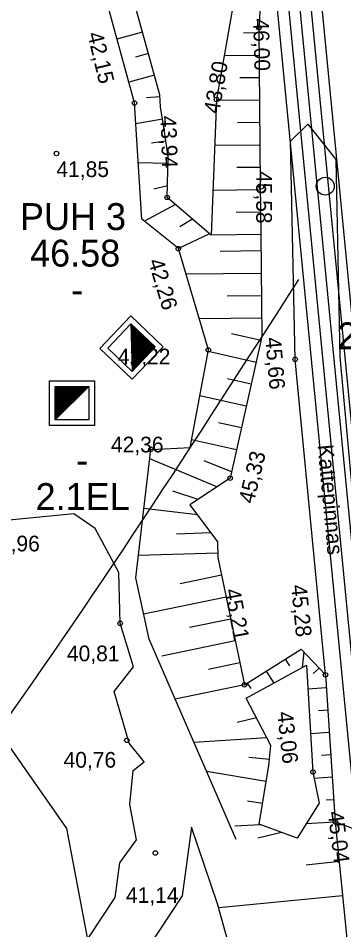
# Model space of a CAD drawing. Extents: x 567997 to 569496, y 6458076 to 6458620.
# Drawn here: x 568393.4 to 568422.4, y 6458452.1 to 6458533.5 of the extents above; entities that cross this region are included whole.
import ezdxf

# ---------------------------------------------------------------- set-up
doc = ezdxf.new("R2010")
doc.units = 0
for name, color, linetype in [('AKTIIVNE_MAEERALDIS', 7, 'Continuous'), ('Default', 7, 'Continuous'), ('GEOLPUNKT', 7, 'Continuous'), ('HALJASTUS', 7, 'Continuous'), ('illumineerimisjooned', 7, 'Continuous'), ('kataster', 7, 'Continuous'), ('KORGUS-EH2000', 7, 'Continuous'), ('Lamami horisontaal_EH2000', 7, 'Continuous'), ('Plokid', 7, 'Continuous'), ('RELJEEF', 7, 'Continuous'), ('VEEKOGU', 7, 'Continuous')]:
    doc.layers.add(name, color=color, linetype=linetype)

# ---------------------------------------------------------------- blocks, each defined once
blk = doc.blocks.new('METS')
at = {"layer": 'Default'}
blk.add_circle((0, 0), 0.8, dxfattribs=at)

msp = doc.modelspace()

# ---------------------------------------------------------------- linework, layer by layer
at = {"layer": 'AKTIIVNE_MAEERALDIS'}
msp.add_lwpolyline([(568030.98, 6458118.21), (568073.84, 6458200.33), (568113.76, 6458290.41), (568089.21, 6458401.16), (568324.66, 6458563.46), (568414.8, 6458572.66), (568455.48, 6458152.68), (568129.75, 6458125.91), (568030.98, 6458118.21)], dxfattribs=at)
at = {"layer": 'GEOLPUNKT'}
for p, q in [((568403.469, 6458506.18), (568403.572, 6458501.939)), ((568403.491, 6458506.159), (568403.593, 6458501.961)), ((568403.542, 6458506.111), (568403.642, 6458502.012)), ((568403.593, 6458506.062), (568403.69, 6458502.063)), ((568403.644, 6458506.013), (568403.739, 6458502.115)), ((568403.696, 6458505.964), (568403.788, 6458502.166)), ((568403.747, 6458505.915), (568403.837, 6458502.217)), ((568403.798, 6458505.867), (568403.885, 6458502.268)), ((568403.849, 6458505.818), (568403.934, 6458502.319)), ((568403.9, 6458505.769), (568403.983, 6458502.371)), ((568403.952, 6458505.72), (568404.032, 6458502.422)), ((568404.003, 6458505.672), (568404.081, 6458502.473)), ((568404.054, 6458505.623), (568404.129, 6458502.524)), ((568404.105, 6458505.574), (568404.178, 6458502.575)), ((568404.156, 6458505.525), (568404.227, 6458502.627)), ((568404.208, 6458505.476), (568404.276, 6458502.678)), ((568404.259, 6458505.428), (568404.324, 6458502.729)), ((568404.31, 6458505.379), (568404.373, 6458502.78)), ((568404.361, 6458505.33), (568404.422, 6458502.831)), ((568404.412, 6458505.281), (568404.471, 6458502.883)), ((568404.464, 6458505.233), (568404.519, 6458502.934)), ((568404.515, 6458505.184), (568404.568, 6458502.985)), ((568404.566, 6458505.135), (568404.617, 6458503.036)), ((568404.617, 6458505.086), (568404.666, 6458503.087)), ((568404.668, 6458505.038), (568404.715, 6458503.139)), ((568404.72, 6458504.989), (568404.763, 6458503.19)), ((568404.771, 6458504.94), (568404.812, 6458503.241)), ((568404.822, 6458504.891), (568404.861, 6458503.292)), ((568404.873, 6458504.842), (568404.91, 6458503.343)), ((568404.924, 6458504.794), (568404.958, 6458503.395)), ((568404.976, 6458504.745), (568405.007, 6458503.446)), ((568405.027, 6458504.696), (568405.056, 6458503.497)), ((568405.078, 6458504.647), (568405.105, 6458503.548)), ((568405.129, 6458504.599), (568405.153, 6458503.599)), ((568405.18, 6458504.55), (568405.202, 6458503.651)), ((568405.232, 6458504.501), (568405.251, 6458503.702)), ((568405.283, 6458504.452), (568405.3, 6458503.753)), ((568405.334, 6458504.404), (568405.349, 6458503.804)), ((568405.385, 6458504.355), (568405.397, 6458503.855)), ((568405.436, 6458504.306), (568405.446, 6458503.907)), ((568405.488, 6458504.257), (568405.495, 6458503.958)), ((568405.539, 6458504.208), (568405.544, 6458504.009)), ((568405.59, 6458504.16), (568405.592, 6458504.06)), ((568396.71, 6458497.6), (568399.71, 6458500.6)), ((568396.71, 6458497.631), (568399.68, 6458500.6)), ((568396.71, 6458497.702), (568399.609, 6458500.6)), ((568396.71, 6458497.772), (568399.538, 6458500.6)), ((568396.71, 6458497.843), (568399.468, 6458500.6)), ((568396.71, 6458497.914), (568399.397, 6458500.6)), ((568396.71, 6458497.984), (568399.326, 6458500.6)), ((568396.71, 6458498.055), (568399.255, 6458500.6)), ((568396.71, 6458498.126), (568399.185, 6458500.6)), ((568396.71, 6458498.197), (568399.114, 6458500.6)), ((568396.71, 6458498.267), (568399.043, 6458500.6)), ((568396.71, 6458498.338), (568398.973, 6458500.6)), ((568396.71, 6458498.409), (568398.902, 6458500.6)), ((568396.71, 6458498.479), (568398.831, 6458500.6)), ((568396.71, 6458498.55), (568398.76, 6458500.6)), ((568396.71, 6458498.621), (568398.69, 6458500.6)), ((568396.71, 6458498.692), (568398.619, 6458500.6)), ((568396.71, 6458498.762), (568398.548, 6458500.6)), ((568396.71, 6458498.833), (568398.478, 6458500.6)), ((568396.71, 6458498.904), (568398.407, 6458500.6)), ((568396.71, 6458498.974), (568398.336, 6458500.6)), ((568396.71, 6458499.045), (568398.265, 6458500.6)), ((568396.71, 6458499.116), (568398.195, 6458500.6)), ((568396.71, 6458499.187), (568398.124, 6458500.6)), ((568396.71, 6458499.257), (568398.053, 6458500.6)), ((568396.71, 6458499.328), (568397.983, 6458500.6)), ((568396.71, 6458499.399), (568397.912, 6458500.6)), ((568396.71, 6458499.469), (568397.841, 6458500.6)), ((568396.71, 6458499.54), (568397.77, 6458500.6)), ((568396.71, 6458499.611), (568397.7, 6458500.6)), ((568396.71, 6458499.682), (568397.629, 6458500.6)), ((568396.71, 6458499.752), (568397.558, 6458500.6)), ((568396.71, 6458499.823), (568397.488, 6458500.6)), ((568396.71, 6458499.894), (568397.417, 6458500.6)), ((568396.71, 6458499.964), (568397.346, 6458500.6)), ((568396.71, 6458500.035), (568397.276, 6458500.6)), ((568396.71, 6458500.106), (568397.205, 6458500.6)), ((568396.71, 6458500.177), (568397.134, 6458500.6)), ((568396.71, 6458500.247), (568397.063, 6458500.6)), ((568396.71, 6458500.318), (568396.993, 6458500.6)), ((568396.71, 6458500.389), (568396.922, 6458500.6)), ((568396.71, 6458500.459), (568396.851, 6458500.6)), ((568396.71, 6458500.53), (568396.781, 6458500.6))]:
    msp.add_line(p, q, dxfattribs=at)
for points in [[(568406.348, 6458504.128), (568403.589, 6458501.232), (568400.693, 6458503.991), (568403.452, 6458506.887)], [(568405.641, 6458504.111), (568403.572, 6458501.939), (568401.4, 6458504.008), (568403.469, 6458506.18)], [(568396.21, 6458501.1), (568400.21, 6458501.1), (568400.21, 6458497.1), (568396.21, 6458497.1)], [(568396.71, 6458500.6), (568399.71, 6458500.6), (568399.71, 6458497.6), (568396.71, 6458497.6)]]:
    msp.add_lwpolyline(points, close=True, dxfattribs=at)
at = {"layer": 'illumineerimisjooned'}
for points in [[(568029.258, 6458117.073), (568072.939, 6458200.764), (568112.713, 6458290.515), (568088.088, 6458401.601), (568324.303, 6458564.429), (568415.698, 6458573.757), (568456.573, 6458151.766), (568129.83, 6458124.913)], [(568032.702, 6458119.347), (568074.741, 6458199.896), (568114.807, 6458290.305), (568090.332, 6458400.719), (568325.017, 6458562.491), (568413.902, 6458571.563), (568454.387, 6458153.594), (568129.67, 6458126.907)]]:
    msp.add_lwpolyline(points, close=True, dxfattribs=at)
at = {"layer": 'kataster'}
msp.add_lwpolyline([(568027.539, 6458115.931), (568129.912, 6458123.915), (568457.671, 6458150.854), (568416.597, 6458574.853), (568323.943, 6458565.399), (568086.965, 6458402.039), (568111.669, 6458290.619), (568072.04, 6458201.194)], close=True, dxfattribs=at)
at = {"layer": 'KORGUS-EH2000'}
for centre in [(568414.87, 6458532.6), (568411.09, 6458526.2), (568403.78, 6458525.89), (568396.83, 6458521.38), (568415.092, 6458518.397), (568406.7, 6458517.46), (568407.69, 6458512.89), (568410.37, 6458503.85), (568418.1, 6458503.01), (568405.25, 6458494.98), (568412.31, 6458492.41), (568402.509, 6458479.454), (568420.8, 6458474.86), (568413.58, 6458473.96), (568403.109, 6458469.011), (568419.69, 6458466.18), (568421.68, 6458461.72), (568405.638, 6458458.955)]:
    msp.add_circle(centre, 0.2, dxfattribs=at)
at = {"layer": 'Lamami horisontaal_EH2000'}
msp.add_spline([(568353.386, 6458334.766), (568353.289, 6458335.217), (568351.57, 6458345.843), (568350.748, 6458356.515), (568350.516, 6458367.202), (568350.563, 6458377.872), (568350.803, 6458385.29), (568351.407, 6458392.697), (568352.378, 6458400.097), (568353.72, 6458407.493), (568355.565, 6458415.204), (568357.975, 6458422.698), (568361.1, 6458429.911), (568362.977, 6458433.392), (568365.088, 6458436.78), (568371.137, 6458444.792), (568377.658, 6458452.28), (568384.143, 6458459.724), (568390.086, 6458467.603), (568418.423, 6458510.131)], degree=3, dxfattribs=at)
at = {"layer": 'Plokid'}
msp.add_lwpolyline([(568034.423, 6458120.484), (568075.643, 6458199.461), (568115.855, 6458290.201), (568091.454, 6458400.278), (568325.373, 6458561.522), (568413.003, 6458570.466), (568453.294, 6458154.507), (568129.59, 6458127.904)], close=True, dxfattribs=at)
msp.add_lwpolyline([(568401.997, 6458438.638), (568397.76, 6458461.136), (568376.948, 6458490.973), (568372.436, 6458502.146), (568369.698, 6458513.325), (568345.873, 6458537.283), (568343.613, 6458535.606), (568356.193, 6458521.976), (568364.252, 6458515.567), (568364.397, 6458511.321), (568371.539, 6458486.46), (568376.775, 6458477.049), (568384.558, 6458465.655), (568383.933, 6458442.787)], dxfattribs=at)
at = {"layer": 'RELJEEF'}
for p, q in [((568404.503, 6458532.221), (568402.226, 6458531.598)), ((568414.875, 6458532.137), (568413.5, 6458532.125)), ((568405.03, 6458530.292), (568403.89, 6458529.98)), ((568414.892, 6458530.137), (568411.775, 6458530.11)), ((568405.558, 6458528.363), (568403.274, 6458527.738)), ((568414.909, 6458528.137), (568413.167, 6458528.122)), ((568406.047, 6458526.427), (568404.856, 6458526.359)), ((568414.927, 6458526.137), (568411.088, 6458526.104)), ((568406.285, 6458524.445), (568403.893, 6458524.035)), ((568414.944, 6458524.137), (568412.976, 6458524.12)), ((568406.592, 6458522.469), (568405.303, 6458522.293)), ((568414.961, 6458522.137), (568410.929, 6458522.102)), ((568406.768, 6458520.482), (568404.114, 6458520.539)), ((568414.978, 6458520.137), (568412.914, 6458520.119)), ((568406.725, 6458518.482), (568405.513, 6458518.199)), ((568414.997, 6458518.137), (568410.769, 6458518.089)), ((568407.44, 6458516.82), (568404.663, 6458515.33)), ((568415.02, 6458516.137), (568412.855, 6458516.113)), ((568408.955, 6458515.514), (568407.831, 6458514.828)), ((568410.47, 6458514.208), (568407.694, 6458512.888)), ((568415.042, 6458514.138), (568410.61, 6458514.087)), ((568415.059, 6458512.68), (568411.42, 6458512.639)), ((568415.082, 6458510.68), (568408.372, 6458510.604)), ((568415.104, 6458508.68), (568412.034, 6458508.645)), ((568415.127, 6458506.68), (568409.554, 6458506.617)), ((568415.064, 6458504.689), (568412.419, 6458505.283)), ((568414.626, 6458502.738), (568410.345, 6458503.699)), ((568414.188, 6458500.787), (568412.083, 6458501.259)), ((568413.75, 6458498.835), (568409.61, 6458499.765)), ((568413.312, 6458496.884), (568411.277, 6458497.341)), ((568412.873, 6458494.932), (568408.875, 6458495.83)), ((568411.133, 6458491.623), (568405.148, 6458494.124)), ((568412.435, 6458492.981), (568409.985, 6458493.945)), ((568409.469, 6458490.514), (568407.205, 6458491.251)), ((568409.393, 6458489.128), (568404.63, 6458489.687)), ((568410.585, 6458487.522), (568407.537, 6458487.396)), ((568411.208, 6458485.719), (568404.142, 6458485.51)), ((568411.548, 6458483.753), (568407.864, 6458482.989)), ((568411.953, 6458481.794), (568404.6, 6458480.27)), ((568412.359, 6458479.836), (568408.689, 6458479.076)), ((568412.765, 6458477.878), (568406.233, 6458476.524)), ((568418.864, 6458476.918), (568418.736, 6458475.504)), ((568413.171, 6458475.919), (568410.378, 6458475.34)), ((568417.222, 6458476.253), (568417.591, 6458475.666)), ((568415.529, 6458475.188), (568416.2, 6458474.12)), ((568420.236, 6458475.463), (568419.71, 6458474.967)), ((568413.577, 6458473.961), (568407.404, 6458472.682)), ((568413.836, 6458474.124), (568414.139, 6458473.642)), ((568420.88, 6458473.69), (568419.237, 6458473.581)), ((568414.662, 6458471.003), (568412.932, 6458470.614)), ((568421.013, 6458471.695), (568420.186, 6458471.639)), ((568421.146, 6458469.699), (568419.479, 6458469.588)), ((568415.573, 6458469.223), (568409.08, 6458468.826)), ((568415.818, 6458467.311), (568413.976, 6458467.466)), ((568421.279, 6458467.703), (568420.44, 6458467.647)), ((568415.531, 6458465.333), (568410.207, 6458466.234)), ((568421.412, 6458465.708), (568419.801, 6458465.601)), ((568421.545, 6458463.712), (568420.869, 6458463.667)), ((568415.197, 6458463.361), (568413.848, 6458463.59)), ((568415.001, 6458461.47), (568412.735, 6458461.345)), ((568421.678, 6458461.717), (568419.066, 6458461.543)), ((568416.882, 6458460.79), (568414.777, 6458460.28)), ((568422.06, 6458458.19), (568419.072, 6458457.866)), ((568422.33, 6458455.139), (568411.293, 6458454.047))]:
    msp.add_line(p, q, dxfattribs=at)
for points in [[(568398.384, 6458559.588), (568401.543, 6458561.741), (568408.106, 6458554.943), (568411.948, 6458552.122), (568415.432, 6458541.363), (568414.871, 6458532.6), (568414.991, 6458518.628), (568415.042, 6458514.138)], [(568400.109, 6458555.265), (568401.878, 6458556.301), (568407.776, 6458550.542), (568411.306, 6458543.32), (568412.628, 6458535), (568411.091, 6458526.196), (568410.61, 6458514.087)], [(568410.61, 6458514.087), (568406.703, 6458517.455), (568406.781, 6458521.078), (568406.473, 6458523.343), (568406.097, 6458525.541), (568406.036, 6458526.614), (568403.589, 6458535.564), (568404.362, 6458544.356), (568400.109, 6458555.265)], [(568412.849, 6458460.157), (568405.082, 6458478.023), (568403.907, 6458483.5), (568405.248, 6458494.979), (568405.263, 6458494.958), (568408.744, 6458495.129), (568410.374, 6458503.853), (568407.694, 6458512.888), (568404.432, 6458515.515), (568403.775, 6458525.891), (568400.375, 6458538.417), (568402.241, 6458540.956), (568398.997, 6458551.231), (568396.873, 6458551.823), (568393.795, 6458551.048), (568389.722, 6458553.577), (568376.622, 6458551.591), (568362.719, 6458547.363)], [(568420.802, 6458474.863), (568418.097, 6458503.007), (568417.697, 6458522.487), (568419.226, 6458523.996), (568421.732, 6458520.849), (568422.093, 6458503.231), (568424.528, 6458476.667), (568424.18, 6458470.598), (568427.3, 6458459.563), (568421.68, 6458461.72)], [(568415.042, 6458514.138), (568415.146, 6458505.054), (568412.306, 6458492.405), (568408.73, 6458490.022), (568411.179, 6458486.723), (568411.22, 6458485.335), (568413.577, 6458473.961)], [(568413.577, 6458473.961), (568418.647, 6458477.149), (568420.802, 6458474.863), (568421.678, 6458461.717)], [(568413.75, 6458472.783), (568419.108, 6458475.707), (568419.687, 6458466.179), (568420.235, 6458463.406), (568418.278, 6458460.286)], [(568420.8, 6458474.86), (568421.68, 6458461.72), (568422.77, 6458450.69), (568437.7, 6458313.43), (568438.23, 6458285.25), (568444.24, 6458257.92), (568444.144, 6458257.136)], [(568418.278, 6458460.286), (568414.884, 6458461.512), (568415.771, 6458466.751), (568415.921, 6458468.543), (568413.75, 6458472.783)]]:
    msp.add_lwpolyline(points, dxfattribs=at)
at = {"layer": 'VEEKOGU'}
for points in [[(568398.705, 6458449.908), (568402.062, 6458454.987), (568402.478, 6458458.062), (568403.957, 6458460.143), (568403.379, 6458463.287), (568403.657, 6458466.316), (568404.634, 6458467.092), (568403.313, 6458468.757), (568401.977, 6458473.38), (568403.687, 6458475.577), (568402.509, 6458479.454), (568402.393, 6458483.985), (568400.267, 6458487.916), (568398.373, 6458489.21), (568391.071, 6458488.517)], [(568412.603, 6458449.293), (568411.188, 6458454.429), (568408.87, 6458461.246), (568408.032, 6458455.121), (568403.878, 6458448.815)]]:
    msp.add_lwpolyline(points, dxfattribs=at)

# ---------------------------------------------------------------- block references
at = {"layer": 'HALJASTUS'}
msp.add_blockref('METS', (568420.784, 6458518.463), dxfattribs=at)

# ---------------------------------------------------------------- texts
at = {"layer": 'GEOLPUNKT'}
for s, p in [('PUH 3', (568393.58, 6458514.549)), ('46.58', (568394.483, 6458511.287)), ('-', (568398.141, 6458508.025)), ('2.1+EL', (568421.859, 6458503.905)), ('-', (568398.59, 6458492.824)), ('2.1EL', (568394.972, 6458489.562))]:
    msp.add_text(s, height=2.4, dxfattribs=at).set_placement(p)
at = {"layer": 'KORGUS-EH2000'}
for s, rotation, p in [('46,00', 271.39019, (568414.365, 6458533.415)), ('42,15', 283.43706, (568399.57, 6458532.058)), ('43,80', 80.27472, (568411.327, 6458524.871)), ('43,94', 271.81262, (568406.106, 6458524.733)), ('45,58', 269.9738, (568414.632, 6458519.813)), ('42,26', 286.55895, (568404.988, 6458511.776)), ('45,66', 274.73649, (568415.442, 6458504.934)), ('45,33', 76.51529, (568414.402, 6458490.063)), ('45,21', 280.52275, (568411.815, 6458482.428)), ('45,28', 275.69102, (568417.733, 6458482.837)), ('43,06', 276.09962, (568416.498, 6458471.518)), ('45,04', 277.29741, (568420.991, 6458462.611))]:
    msp.add_text(s, height=1.4, rotation=rotation, dxfattribs=at).set_placement(p)
for s, p in [('41,85', (568396.83, 6458519.28)), ('42,22', (568402.303, 6458502.563)), ('42,36', (568401.689, 6458494.705)), ('40,96 ', (568390.663, 6458485.871)), ('40,81 ', (568397.766, 6458476.066)), ('40,76 ', (568397.464, 6458466.568)), ('41,14 ', (568403.026, 6458454.503))]:
    msp.add_text(s, height=1.4, dxfattribs=at).set_placement(p)
at = {"layer": 'RELJEEF'}
msp.add_text('Kattepinnas', height=1.4, rotation=275.25141, dxfattribs=at).set_placement((568420.102, 6458495.35))

doc.saveas('drawing.dxf')
